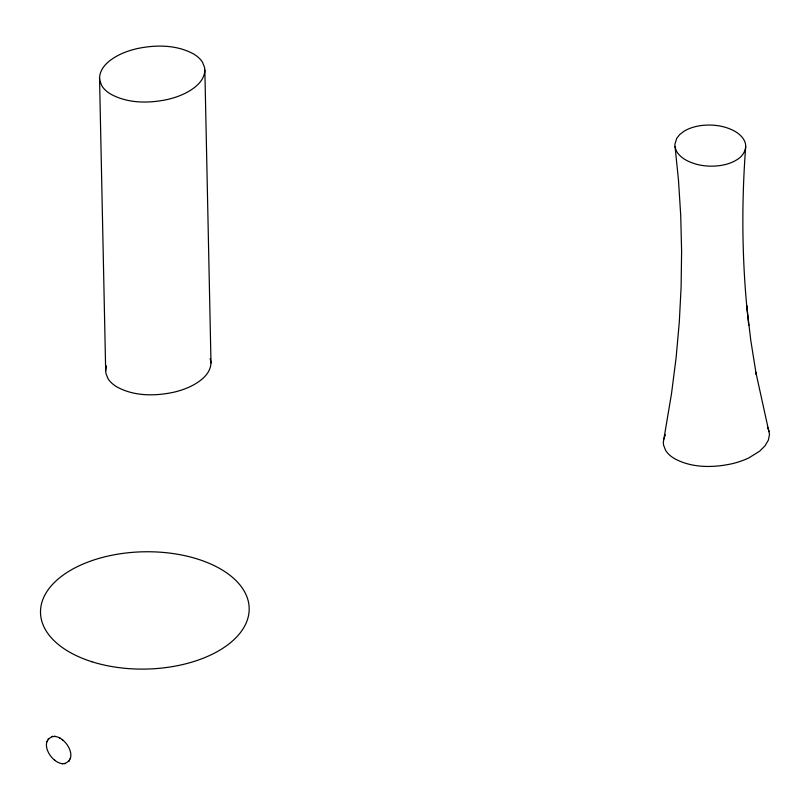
<?xml version="1.0" encoding="UTF-8"?>
<svg xmlns="http://www.w3.org/2000/svg" width="810" height="810" viewBox="0 0 810 810"><rect width="100%" height="100%" fill="white"/><g stroke="black" fill="none" stroke-linecap="round" stroke-linejoin="round"><path stroke-width="1.21" d="M745.706 146.681C741.616 200.323 741.859 254.32 746.921 307.891L746.709 305.866L750.789 340.433L756.246 374.493L755.821 372.185L769.5 434.403L768.366 440.134L765.015 445.844L759.658 451.19L748.865 457.883A62.572 35.174 -1.2 0 1 731.683 463.816C712.8 467.866 691.74 468.079 674.396 458.571A41.948 23.581 -1.2 0 1 665.567 450.259L663.572 445.135L663.319 442.371L671.52 393.579L676.067 358.101L679.266 322.532L681.119 286.922L681.605 251.282L680.734 215.652L678.476 180.063L674.841 144.534L676.714 138.318L679.722 134.561L683.863 131.352A32.592 18.326 -1.2 0 1 700.356 125.661C711.686 124.102 723.664 125.449 733.89 130.764A39.791 22.366 -1.2 0 1 744.299 140.555C748.248 147.805 743.266 156.239 736.695 159.864A32.592 18.326 -1.2 0 1 720.201 165.554C708.871 167.123 696.894 165.766 686.657 160.451A39.791 22.366 -1.2 0 1 676.259 150.66L674.973 146.63M99.539 77.912C100.055 66.562 110.555 59.14 119.829 54.543A61.307 34.465 -1.2 0 1 136.839 48.671C155.611 44.661 176.529 44.56 193.742 54.057A42.363 23.814 -1.2 0 1 202.571 62.37L204.586 67.483L204.859 70.237L210.995 363.012C210.489 374.362 199.979 381.783 190.704 386.38A61.307 34.465 -1.2 0 1 173.694 392.242C154.923 396.262 134.004 396.363 116.802 386.866A42.363 23.814 -1.2 0 1 107.963 378.553L105.948 373.44L105.675 370.686L99.539 77.912L99.812 80.666L101.827 85.779A42.363 23.814 -1.2 0 0 110.666 94.092C127.869 103.589 148.787 103.477 167.569 99.468A61.307 34.465 -1.2 0 0 184.569 93.595C193.843 88.999 204.353 81.577 204.859 70.237M105.675 370.686L106.485 365.938M46.869 741.838C43.193 753.715 63.038 773.094 70.399 758.251C74.074 746.374 54.219 726.995 46.869 741.838L47.071 741.13M70.197 758.96L70.399 758.251M663.603 439.526L665.395 434.717M47.992 739.186L48.408 738.629M68.86 761.461L69.275 760.904M51.81 736.462L52.498 736.31M64.76 763.779L65.448 763.628M54.381 736.229L55.171 736.32M62.097 763.779L62.876 763.86M59.231 737.667L60.021 738.092M62.856 740.117L62.198 739.581M54.402 759.972L55.07 760.519M767.667 427.346L769.247 431.639M210.205 358.506L210.995 363.012M746.709 305.866L748.754 325.296M91.864 661.729A104.358 58.654 -1.2 0 0 249.176 609.454A104.358 58.654 -1.2 0 0 93.474 560.105A104.358 58.654 -1.2 0 0 91.864 661.729"/></g></svg>
